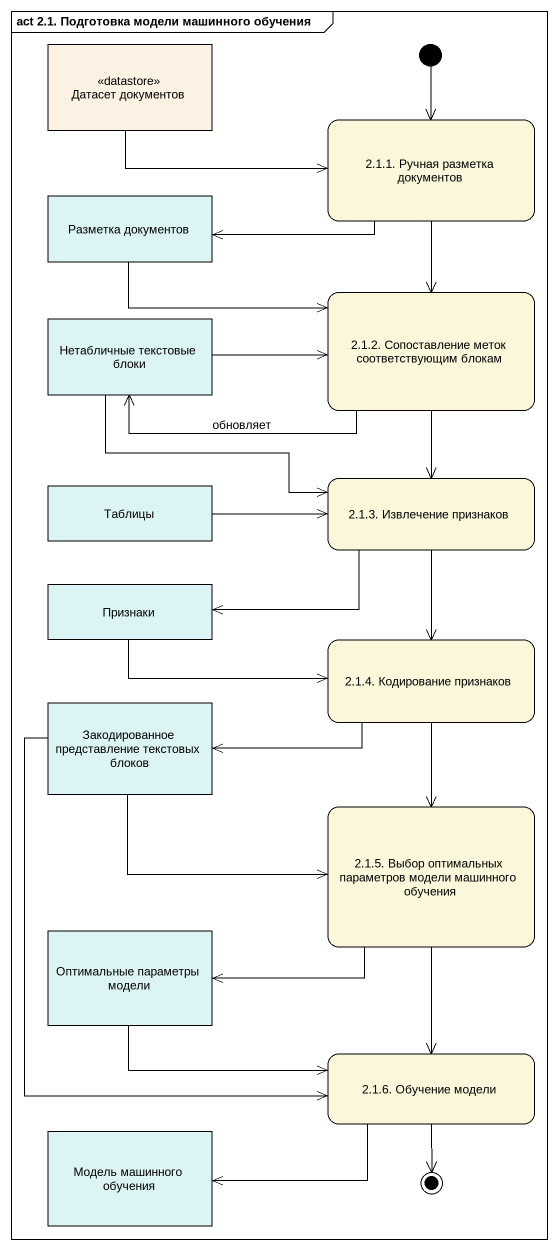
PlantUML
@startuml
mainframe act 2.1. Подготовка модели машинного обучения
hide empty description
state "Датасет документов" as Датасет_документов <<datastore>>
state "2.1.1. Ручная разметка документов" as s2_1_1_Ручная_разметка #FBF7DB
state "Разметка документов" as Разметка_документов <<object>> #DDF4F5
state "Нетабличные текстовые блоки" as Нетабличные_текстовые_блоки <<object>> #DDF4F5
state "2.1.2. Сопоставление меток соответствующим блокам" as s2_1_2_Сопоставление_меток #FBF7DB
state Таблицы <<object>> #DDF4F5
state "2.1.3. Извлечение признаков" as s2_1_3_Извлечение_признаков #FBF7DB
state Признаки <<object>> #DDF4F5
state "2.1.4. Кодирование признаков" as s2_1_4_Кодирование_признаков #FBF7DB
state "Закодированное представление текстовых блоков" as Закодированное <<object>> #DDF4F5
state "2.1.5. Выбор оптимальных параметров модели машинного обучения" as s2_1_5_Выбор_оптимальных #FBF7DB
state "Оптимальные параметры модели" as Оптимальные_параметры_модели <<object>> #DDF4F5
state "2.1.6. Обучение модели" as s2_1_6_Обучение_модели #FBF7DB
state "Модель машинного обучения" as Модель_машинного_обучения <<object>> #DDF4F5
[*] --> s2_1_1_Ручная_разметка
Датасет_документов -right-> s2_1_1_Ручная_разметка
s2_1_1_Ручная_разметка -left-> Разметка_документов
s2_1_1_Ручная_разметка --> s2_1_2_Сопоставление_меток
Разметка_документов -right-> s2_1_2_Сопоставление_меток
Нетабличные_текстовые_блоки -right-> s2_1_2_Сопоставление_меток
Нетабличные_текстовые_блоки -right-> s2_1_3_Извлечение_признаков
s2_1_2_Сопоставление_меток -left-> Нетабличные_текстовые_блоки : обновляет
s2_1_2_Сопоставление_меток --> s2_1_3_Извлечение_признаков
Таблицы -right-> s2_1_3_Извлечение_признаков
s2_1_3_Извлечение_признаков -left-> Признаки
s2_1_3_Извлечение_признаков --> s2_1_4_Кодирование_признаков
Признаки -right-> s2_1_4_Кодирование_признаков
s2_1_4_Кодирование_признаков -left-> Закодированное
s2_1_4_Кодирование_признаков --> s2_1_5_Выбор_оптимальных
Закодированное -right-> s2_1_5_Выбор_оптимальных
Закодированное --> s2_1_6_Обучение_модели
s2_1_5_Выбор_оптимальных -left-> Оптимальные_параметры_модели
s2_1_5_Выбор_оптимальных --> s2_1_6_Обучение_модели
Оптимальные_параметры_модели -right-> s2_1_6_Обучение_модели
s2_1_6_Обучение_модели -left-> Модель_машинного_обучения
s2_1_6_Обучение_модели --> [*]
@enduml
